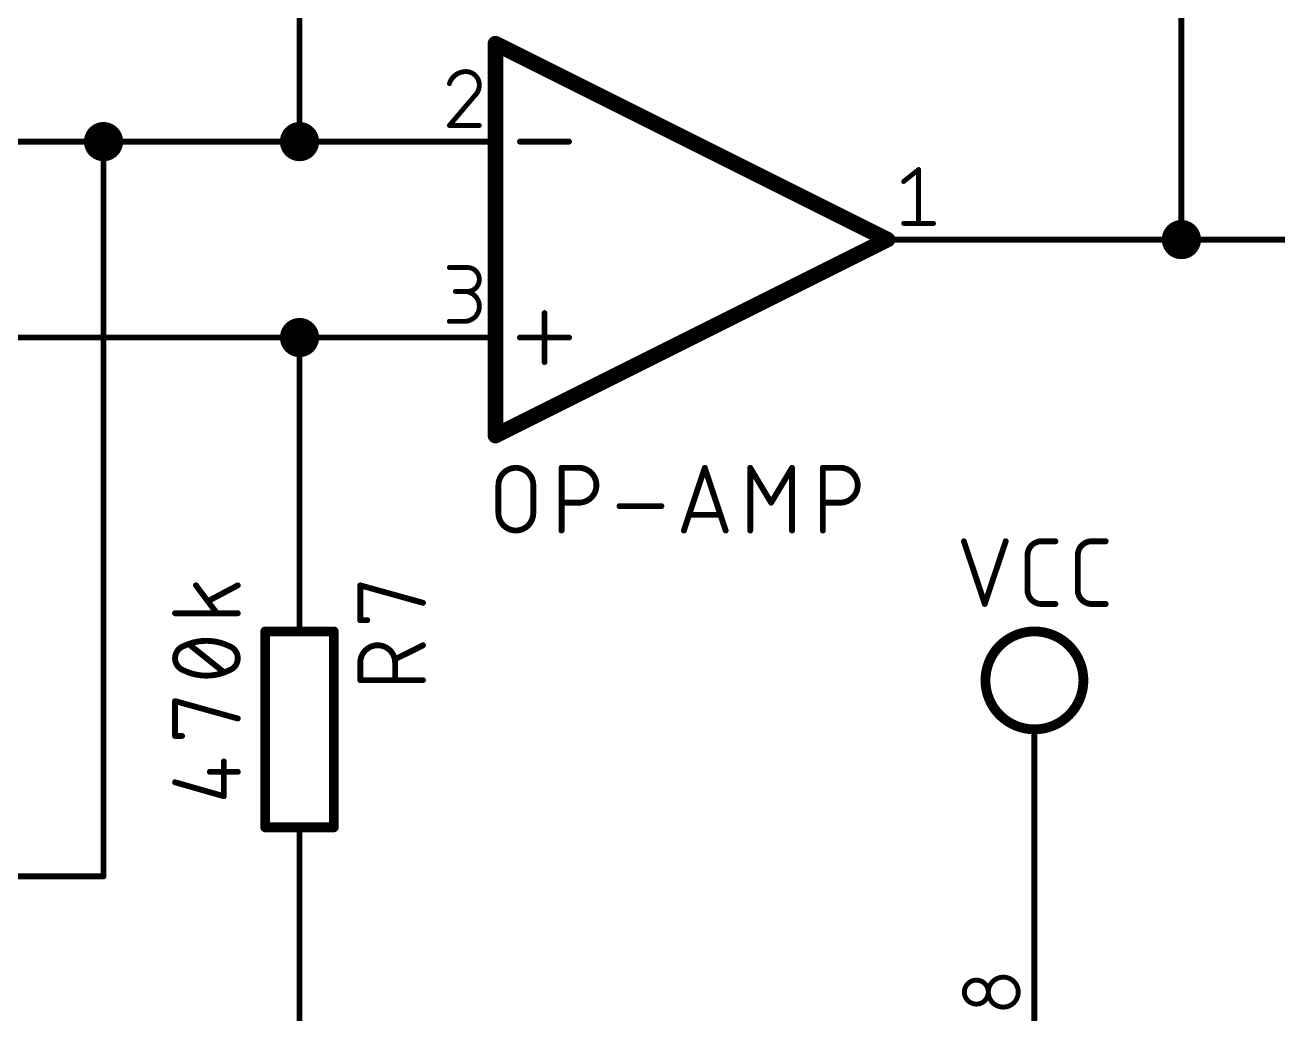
# Model space of a CAD drawing. Extents: x 5 to 171, y -44 to 47.
# Drawn here: x 57.66 to 90.13, y -16.27 to 9.37 of the extents above; entities that cross this region are included whole.
import ezdxf

# ---------------------------------------------------------------- set-up
doc = ezdxf.new("R2010")
doc.units = 0
for name, color, linetype in [('91', 122, 'CONTINUOUS'), ('94', 12, 'CONTINUOUS'), ('95', 251, 'CONTINUOUS'), ('96', 251, 'CONTINUOUS')]:
    doc.layers.add(name, color=color, linetype=linetype)

msp = doc.modelspace()

# ---------------------------------------------------------------- linework, layer by layer
at = {"layer": '91', "const_width": 0.1524}
for points in [[(64.77, 6.35), (64.77, 17.78)], [(87.63, 17.78), (87.63, 3.81)], [(59.69, 6.35), (50.8, 6.35)], [(64.77, 6.35), (59.69, 6.35)], [(59.69, -12.7), (59.69, 6.35)], [(67.31, 6.35), (64.77, 6.35)], [(87.63, 3.81), (82.55, 3.81)], [(91.44, 3.81), (87.63, 3.81)], [(54.61, 1.27), (64.77, 1.27)], [(64.77, 1.27), (67.31, 1.27)], [(64.77, -3.81), (64.77, 1.27)], [(83.82, -13.97), (83.82, -11.43)], [(54.61, -12.7), (59.69, -12.7)], [(64.77, -17.78), (64.77, -13.97)]]:
    msp.add_lwpolyline(points, dxfattribs=at)
at = {"layer": '91'}
for points, const_width in [([(59.69, 6.096, 1), (59.69, 6.604, 1), (59.69, 6.096)], 0.508), ([(64.77, 6.096, 1), (64.77, 6.604, 1), (64.77, 6.096)], 0.508), ([(59.69, 6.3881, 1), (59.69, 6.3119)], 0.0762), ([(59.7281, 6.35, 1), (59.6519, 6.35)], 0.0762), ([(59.69, 6.3119, 1), (59.69, 6.3881)], 0.0762), ([(64.77, 6.3881, 1), (64.77, 6.3119)], 0.0762), ([(64.7319, 6.35, 1), (64.8081, 6.35)], 0.0762), ([(64.77, 6.3119, 1), (64.77, 6.3881)], 0.0762), ([(67.31, 6.3119, 1), (67.31, 6.3881)], 0.0762), ([(87.63, 3.556, 1), (87.63, 4.064, 1), (87.63, 3.556)], 0.508), ([(82.55, 3.8481, 1), (82.55, 3.7719)], 0.0762), ([(87.63, 3.8481, 1), (87.63, 3.7719)], 0.0762), ([(87.5919, 3.81, 1), (87.6681, 3.81)], 0.0762), ([(87.63, 3.7719, 1), (87.63, 3.8481)], 0.0762), ([(64.77, 1.016, 1), (64.77, 1.524, 1), (64.77, 1.016)], 0.508), ([(64.77, 1.3081, 1), (64.77, 1.2319)], 0.0762), ([(64.8081, 1.27, 1), (64.7319, 1.27)], 0.0762), ([(64.77, 1.2319, 1), (64.77, 1.3081)], 0.0762), ([(67.31, 1.2319, 1), (67.31, 1.3081)], 0.0762), ([(64.7319, -3.81, 1), (64.8081, -3.81)], 0.0762), ([(83.8581, -11.43, 1), (83.7819, -11.43)], 0.0762), ([(59.6519, -12.7, 1), (59.7281, -12.7)], 0.0762), ([(59.69, -12.7381, 1), (59.69, -12.6619)], 0.0762), ([(64.8081, -13.97, 1), (64.7319, -13.97)], 0.0762), ([(83.7819, -13.97, 1), (83.8581, -13.97)], 0.0762)]:
    msp.add_lwpolyline(points, format="xyb", dxfattribs=dict(at, const_width=const_width))
at = {"layer": '94'}
for points, const_width in [([(80.01, 3.81), (69.85, 8.89)], 0.4064), ([(69.85, 8.89), (69.85, -1.27)], 0.4064), ([(67.31, 6.35), (69.85, 6.35)], 0.1524), ([(70.485, 6.35), (71.755, 6.35)], 0.1524), ([(69.85, -1.27), (80.01, 3.81)], 0.4064), ([(82.55, 3.81), (80.01, 3.81)], 0.1524), ([(71.12, 1.905), (71.12, 0.635)], 0.1524), ([(67.31, 1.27), (69.85, 1.27)], 0.1524), ([(70.485, 1.27), (71.755, 1.27)], 0.1524), ([(64.77, -3.81), (64.77, -6.35)], 0.1524), ([(63.881, -6.35), (63.881, -11.43)], 0.254), ([(63.881, -6.35), (65.659, -6.35)], 0.254), ([(65.659, -11.43), (65.659, -6.35)], 0.254), ([(83.82, -11.43), (83.82, -8.89)], 0.1524), ([(63.881, -11.43), (65.659, -11.43)], 0.254), ([(64.77, -13.97), (64.77, -11.43)], 0.1524), ([(83.82, -13.97), (83.82, -16.51)], 0.1524)]:
    msp.add_lwpolyline(points, dxfattribs=dict(at, const_width=const_width))
for points, const_width in [([(69.8954, 8.9809, 1), (69.8046, 8.7991)], 0.2032), ([(69.9516, 8.89, 1), (69.7484, 8.89)], 0.2032), ([(67.31, 6.3881, 1), (67.31, 6.3119)], 0.0762), ([(69.85, 6.3119, 1), (69.85, 6.3881)], 0.0762), ([(70.485, 6.3881, 1), (70.485, 6.3119)], 0.0762), ([(71.755, 6.3119, 1), (71.755, 6.3881)], 0.0762), ([(80.0554, 3.7191, 1), (79.9646, 3.9009)], 0.2032), ([(79.9646, 3.7191, 1), (80.0554, 3.9009)], 0.2032), ([(80.01, 3.8481, 1), (80.01, 3.7719)], 0.0762), ([(82.55, 3.7719, 1), (82.55, 3.8481)], 0.0762), ([(71.1581, 1.905, 1), (71.0819, 1.905)], 0.0762), ([(67.31, 1.3081, 1), (67.31, 1.2319)], 0.0762), ([(69.85, 1.2319, 1), (69.85, 1.3081)], 0.0762), ([(70.485, 1.3081, 1), (70.485, 1.2319)], 0.0762), ([(71.755, 1.2319, 1), (71.755, 1.3081)], 0.0762), ([(71.0819, 0.635, 1), (71.1581, 0.635)], 0.0762), ([(69.8046, -1.1791, 1), (69.8954, -1.3609)], 0.2032), ([(69.7484, -1.27, 1), (69.9516, -1.27)], 0.2032), ([(64.8081, -3.81, 1), (64.7319, -3.81)], 0.0762), ([(63.9445, -6.35, 1), (63.8175, -6.35)], 0.127), ([(63.881, -6.2865, 1), (63.881, -6.4135)], 0.127), ([(64.7319, -6.35, 1), (64.8081, -6.35)], 0.0762), ([(65.7225, -6.35, 1), (65.5955, -6.35)], 0.127), ([(65.659, -6.4135, 1), (65.659, -6.2865)], 0.127), ([(83.82, -8.89, 1), (83.82, -6.35, 1), (83.82, -8.89)], 0.254), ([(83.8581, -8.89, 1), (83.7819, -8.89)], 0.0762), ([(63.881, -11.3665, 1), (63.881, -11.4935)], 0.127), ([(63.8175, -11.43, 1), (63.9445, -11.43)], 0.127), ([(64.8081, -11.43, 1), (64.7319, -11.43)], 0.0762), ([(65.5955, -11.43, 1), (65.7225, -11.43)], 0.127), ([(65.659, -11.4935, 1), (65.659, -11.3665)], 0.127), ([(83.7819, -11.43, 1), (83.8581, -11.43)], 0.0762), ([(64.7319, -13.97, 1), (64.8081, -13.97)], 0.0762), ([(83.8581, -13.97, 1), (83.7819, -13.97)], 0.0762)]:
    msp.add_lwpolyline(points, format="xyb", dxfattribs=dict(at, const_width=const_width))
at = {"layer": '95'}
for points, const_width in [([(69.0816, 8.1661, 0.3252), (68.6548, 7.8557)], 0.127), ([(69.0816, 8.1979, 1), (69.0816, 8.1343)], 0.0635), ([(69.4309, 7.8169, 0.4142), (69.0816, 8.1661)], 0.127), ([(69.0817, 8.1344, 1), (69.0816, 8.1978)], 0.0635), ([(68.6246, 7.8654, 1), (68.685, 7.8459)], 0.0635), ([(69.3145, 7.5452, 0.2053), (69.4309, 7.8169)], 0.127), ([(69.4626, 7.8168, 1), (69.3992, 7.8169)], 0.0635), ([(69.3992, 7.8169, 1), (69.4627, 7.8169)], 0.0635), ([(69.2926, 7.5682, 1), (69.3364, 7.5222)], 0.0635), ([(69.3387, 7.5246, 1), (69.2903, 7.5658)], 0.0635), ([(68.6548, 6.8008, 1), (68.6548, 6.7374)], 0.0635), ([(68.6306, 6.7897, 1), (68.679, 6.7485)], 0.0635), ([(69.4309, 6.7374, 1), (69.4309, 6.8008)], 0.0635), ([(80.8489, 5.6261, 1), (80.7854, 5.6261)], 0.0635), ([(80.837, 5.6013, 1), (80.7973, 5.6509)], 0.0635), ([(80.4093, 5.3404, 1), (80.4489, 5.2909)], 0.0635), ([(80.4291, 4.2608, 1), (80.4291, 4.1974)], 0.0635), ([(80.7854, 4.2291, 1), (80.8489, 4.2291)], 0.0635), ([(81.2052, 4.1974, 1), (81.2052, 4.2608)], 0.0635), ([(68.6548, 3.1179, 1), (68.6548, 3.0543)], 0.0635), ([(69.1205, 3.1179, 1), (69.1205, 3.0543)], 0.0635), ([(69.1205, 2.4652, 1), (69.1205, 3.0861)], 0.127), ([(69.1205, 3.0543, 1), (69.1205, 3.1179)], 0.0635), ([(68.81, 2.497, 1), (68.81, 2.4335)], 0.0635), ([(69.0428, 2.497, 1), (69.0428, 2.4335)], 0.0635), ([(69.0428, 1.6891, 1), (69.0428, 2.4652)], 0.127), ([(69.1205, 2.497, 1), (69.1205, 2.4335)], 0.0635), ([(69.1205, 2.4335, 1), (69.1205, 2.497)], 0.0635), ([(68.6548, 1.7208, 1), (68.6548, 1.6574)], 0.0635), ([(69.0428, 1.7208, 1), (69.0428, 1.6574)], 0.0635), ([(69.0428, 1.6574, 1), (69.0428, 1.7208)], 0.0635), ([(70.8293, -2.5598, 1), (69.9262, -2.5598)], 0.1524), ([(71.6006, -2.1082, 1), (71.5244, -2.1082)], 0.0762), ([(71.5625, -2.0701, 1), (71.5625, -2.1463)], 0.0762), ([(72.0141, -3.0113, 1), (72.0141, -2.1082)], 0.1524), ([(72.0141, -2.0701, 1), (72.0141, -2.1463)], 0.0762), ([(72.0141, -2.1463, 1), (72.0141, -2.0701)], 0.0762), ([(75.3117, -2.0962, 1), (75.2394, -2.1202)], 0.0762), ([(75.3117, -2.1202, 1), (75.2394, -2.0962)], 0.0762), ([(76.4912, -2.1082, 1), (76.415, -2.1082)], 0.0762), ([(76.4858, -2.0886, 1), (76.4204, -2.1278)], 0.0762), ([(77.5749, -2.1082, 1), (77.4987, -2.1082)], 0.0762), ([(77.5695, -2.1278, 1), (77.5042, -2.0886)], 0.0762), ([(78.3742, -2.1082, 1), (78.298, -2.1082)], 0.0762), ([(78.3361, -2.0701, 1), (78.3361, -2.1463)], 0.0762), ([(78.7876, -3.0113, 1), (78.7876, -2.1082)], 0.1524), ([(78.7876, -2.0701, 1), (78.7876, -2.1463)], 0.0762), ([(78.7876, -2.1463, 1), (78.7876, -2.0701)], 0.0762), ([(69.9643, -2.5598, 1), (69.8881, -2.5598)], 0.0762), ([(69.8881, -2.5598, 1), (69.9643, -2.5598)], 0.0762), ([(70.8674, -2.5598, 1), (70.7912, -2.5598)], 0.0762), ([(70.7912, -2.5598, 1), (70.8674, -2.5598)], 0.0762), ([(69.9262, -3.2822, 1), (70.8293, -3.2822)], 0.1524), ([(69.9643, -3.2822, 1), (69.8881, -3.2822)], 0.0762), ([(69.8881, -3.2822, 1), (69.9643, -3.2822)], 0.0762), ([(70.8674, -3.2822, 1), (70.7912, -3.2822)], 0.0762), ([(70.7912, -3.2822, 1), (70.8674, -3.2822)], 0.0762), ([(71.5625, -2.9732, 1), (71.5625, -3.0494)], 0.0762), ([(72.0141, -2.9732, 1), (72.0141, -3.0494)], 0.0762), ([(72.0141, -3.0494, 1), (72.0141, -2.9732)], 0.0762), ([(73.0663, -3.0635, 1), (73.0663, -3.1397)], 0.0762), ([(74.1501, -3.1397, 1), (74.1501, -3.0635)], 0.0762), ([(76.9623, -2.9917, 1), (77.0276, -3.0309)], 0.0762), ([(76.9623, -3.0309, 1), (77.0276, -2.9917)], 0.0762), ([(78.3361, -2.9732, 1), (78.3361, -3.0494)], 0.0762), ([(78.7876, -2.9732, 1), (78.7876, -3.0494)], 0.0762), ([(78.7876, -3.0494, 1), (78.7876, -2.9732)], 0.0762), ([(74.8691, -3.2893, 1), (74.8691, -3.3655)], 0.0762), ([(75.6819, -3.3655, 1), (75.6819, -3.2893)], 0.0762), ([(71.5244, -3.7338, 1), (71.6006, -3.7338)], 0.0762), ([(74.6975, -3.7218, 1), (74.7698, -3.7458)], 0.0762), ([(75.7813, -3.7458, 1), (75.8536, -3.7218)], 0.0762), ([(76.415, -3.7338, 1), (76.4912, -3.7338)], 0.0762), ([(77.4987, -3.7338, 1), (77.5749, -3.7338)], 0.0762), ([(78.298, -3.7338, 1), (78.3742, -3.7338)], 0.0762), ([(66.3829, -5.1562, 1), (66.3067, -5.1562)], 0.0762), ([(66.355, -5.1195, 1), (66.3346, -5.1929)], 0.0762), ([(67.9602, -5.6445, 1), (67.9806, -5.571)], 0.0762), ([(66.3448, -6.0212, 1), (66.3448, -6.0974)], 0.0762), ([(66.3067, -6.0593, 1), (66.3829, -6.0593)], 0.0762), ([(66.5254, -6.0974, 1), (66.5254, -6.0212)], 0.0762), ([(67.2479, -7.1617, 1), (66.3448, -7.1617)], 0.1524), ([(67.9874, -6.7442, 1), (67.9534, -6.6761)], 0.0762), ([(66.3829, -7.1617, 1), (66.3067, -7.1617)], 0.0762), ([(66.3067, -7.1617, 1), (66.3829, -7.1617)], 0.0762), ([(67.2309, -7.0373, 1), (67.265, -7.1055)], 0.0762), ([(67.286, -7.1617, 1), (67.2098, -7.1617)], 0.0762), ([(67.2098, -7.1617, 1), (67.286, -7.1617)], 0.0762), ([(66.3448, -7.5752, 1), (66.3448, -7.6514)], 0.0762), ([(66.3067, -7.6133, 1), (66.3829, -7.6133)], 0.0762), ([(67.2098, -7.6133, 1), (67.286, -7.6133)], 0.0762), ([(67.9704, -7.6514, 1), (67.9704, -7.5752)], 0.0762), ([(83.0128, -15.3148, 1), (83.0128, -16.0909)], 0.127), ([(83.0128, -15.283, 1), (83.0128, -15.3465)], 0.0635), ([(83.0128, -16.0909, 1), (83.0128, -15.3148)], 0.127), ([(83.0128, -15.3465, 1), (83.0128, -15.283)], 0.0635), ([(82.3143, -15.3924, 1), (82.3143, -16.0133)], 0.127), ([(82.3143, -15.3606, 1), (82.3143, -15.4242)], 0.0635), ([(82.3143, -16.0133, 1), (82.3143, -15.3924)], 0.127), ([(82.3143, -15.4241, 1), (82.3143, -15.3606)], 0.0635), ([(82.3143, -15.9815, 1), (82.3143, -16.045)], 0.0635), ([(82.3143, -16.045, 1), (82.3143, -15.9815)], 0.0635), ([(83.0128, -16.0591, 1), (83.0128, -16.1226)], 0.0635), ([(83.0128, -16.1227, 1), (83.0128, -16.0592)], 0.0635)]:
    msp.add_lwpolyline(points, format="xyb", dxfattribs=dict(at, const_width=const_width))
for points, const_width in [([(69.3145, 7.5452), (68.6548, 6.7691)], 0.127), ([(68.6548, 6.7691), (69.4309, 6.7691)], 0.127), ([(80.4291, 5.3157), (80.8172, 5.6261)], 0.127), ([(80.8172, 5.6261), (80.8172, 4.2291)], 0.127), ([(80.4291, 4.2291), (81.2052, 4.2291)], 0.127), ([(68.6548, 3.0861), (69.1205, 3.0861)], 0.127), ([(69.1205, 2.4652), (68.81, 2.4652)], 0.127), ([(68.6548, 1.6891), (69.0428, 1.6891)], 0.127), ([(71.5625, -3.7338), (71.5625, -2.1082)], 0.1524), ([(71.5625, -2.1082), (72.0141, -2.1082)], 0.1524), ([(74.7337, -3.7338), (75.2755, -2.1082)], 0.1524), ([(75.2755, -2.1082), (75.8174, -3.7338)], 0.1524), ([(76.4531, -3.7338), (76.4531, -2.1082)], 0.1524), ([(76.4531, -2.1082), (76.995, -3.0113)], 0.1524), ([(76.995, -3.0113), (77.5368, -2.1082)], 0.1524), ([(77.5368, -2.1082), (77.5368, -3.7338)], 0.1524), ([(78.3361, -3.7338), (78.3361, -2.1082)], 0.1524), ([(78.3361, -2.1082), (78.7876, -2.1082)], 0.1524), ([(69.9262, -3.2822), (69.9262, -2.5598)], 0.1524), ([(70.8293, -2.5598), (70.8293, -3.2822)], 0.1524), ([(72.0141, -3.0113), (71.5625, -3.0113)], 0.1524), ([(73.0663, -3.1016), (74.1501, -3.1016)], 0.1524), ([(78.7876, -3.0113), (78.3361, -3.0113)], 0.1524), ([(75.6819, -3.3274), (74.8691, -3.3274)], 0.1524), ([(66.3448, -6.0593), (66.3448, -5.1562)], 0.1524), ([(66.3448, -5.1562), (67.9704, -5.6078)], 0.1524), ([(66.5254, -6.0593), (66.3448, -6.0593)], 0.1524), ([(67.9704, -6.7102), (67.2479, -7.0714)], 0.1524), ([(66.3448, -7.6133), (66.3448, -7.1617)], 0.1524), ([(67.2479, -7.1617), (67.2479, -7.6133)], 0.1524), ([(67.9704, -7.6133), (66.3448, -7.6133)], 0.1524)]:
    msp.add_lwpolyline(points, dxfattribs=dict(at, const_width=const_width))
at = {"layer": '96', "const_width": 0.1524}
for points in [[(81.9912, -4.0132), (82.5331, -5.6388)], [(82.5331, -5.6388), (83.0749, -4.0132)], [(84.0019, -4.0132), (84.3632, -4.0132)], [(85.3045, -4.0132), (85.6658, -4.0132)], [(83.6407, -5.2776), (83.6407, -4.3744)], [(84.9433, -5.2776), (84.9433, -4.3744)], [(62.0861, -5.1562), (62.6279, -5.8787)], [(63.1698, -5.1562), (62.4022, -5.5626)], [(63.1698, -5.8787), (61.5442, -5.8787)], [(84.3632, -5.6388), (84.0019, -5.6388)], [(85.6658, -5.6388), (85.3045, -5.6388)], [(62.8086, -7.4066), (61.9054, -6.6841)], [(61.5442, -9.06), (61.5442, -8.1569)], [(61.5442, -8.1569), (63.1698, -8.6085)], [(61.7248, -9.06), (61.5442, -9.06)], [(62.8086, -10.6231), (62.8086, -9.72)], [(62.4473, -9.991), (63.1698, -9.991)], [(61.5442, -10.2619), (62.8086, -10.6231)]]:
    msp.add_lwpolyline(points, dxfattribs=at)
at = {"layer": '96'}
for points, const_width in [([(82.0273, -4.0012, 1), (81.9551, -4.0252)], 0.0762), ([(83.1111, -4.0252, 1), (83.0388, -4.0012)], 0.0762), ([(84.0019, -4.0132, 0.4142), (83.6407, -4.3744)], 0.1524), ([(84.0019, -3.9751, 1), (84.0019, -4.0513)], 0.0762), ([(84.0019, -4.0513, 1), (84.0019, -3.9751)], 0.0762), ([(84.3632, -4.0513, 1), (84.3632, -3.9751)], 0.0762), ([(85.3045, -4.0132, 0.4142), (84.9433, -4.3744)], 0.1524), ([(85.3045, -3.9751, 1), (85.3045, -4.0513)], 0.0762), ([(85.3045, -4.0513, 1), (85.3045, -3.9751)], 0.0762), ([(85.6658, -4.0513, 1), (85.6658, -3.9751)], 0.0762), ([(83.6788, -4.3744, 1), (83.6026, -4.3744)], 0.0762), ([(83.6026, -4.3744, 1), (83.6788, -4.3744)], 0.0762), ([(84.9814, -4.3744, 1), (84.9052, -4.3744)], 0.0762), ([(84.9052, -4.3744, 1), (84.9814, -4.3744)], 0.0762), ([(62.1165, -5.1333, 1), (62.0556, -5.1791)], 0.0762), ([(63.1876, -5.1899, 1), (63.152, -5.1225)], 0.0762), ([(62.3843, -5.5289, 1), (62.42, -5.5963)], 0.0762), ([(83.6407, -5.2776, 0.4142), (84.0019, -5.6388)], 0.1524), ([(83.6788, -5.2776, 1), (83.6026, -5.2776)], 0.0762), ([(83.6026, -5.2776, 1), (83.6788, -5.2776)], 0.0762), ([(84.9433, -5.2776, 0.4142), (85.3045, -5.6388)], 0.1524), ([(84.9814, -5.2776, 1), (84.9052, -5.2776)], 0.0762), ([(84.9052, -5.2776, 1), (84.9814, -5.2776)], 0.0762), ([(61.5442, -5.8406, 1), (61.5442, -5.9168)], 0.0762), ([(62.5975, -5.9015, 1), (62.6584, -5.8558)], 0.0762), ([(63.1698, -5.9168, 1), (63.1698, -5.8406)], 0.0762), ([(82.4969, -5.6268, 1), (82.5692, -5.6508)], 0.0762), ([(82.4969, -5.6508, 1), (82.5692, -5.6268)], 0.0762), ([(84.0019, -5.6007, 1), (84.0019, -5.6769)], 0.0762), ([(84.0019, -5.6769, 1), (84.0019, -5.6007)], 0.0762), ([(84.3632, -5.6769, 1), (84.3632, -5.6007)], 0.0762), ([(85.3045, -5.6007, 1), (85.3045, -5.6769)], 0.0762), ([(85.3045, -5.6769, 1), (85.3045, -5.6007)], 0.0762), ([(85.6658, -5.6769, 1), (85.6658, -5.6007)], 0.0762), ([(61.77, -6.7293, 0.3205), (61.5442, -7.0453)], 0.1524), ([(62.357, -6.5938, 0.1139), (61.77, -6.7293)], 0.1524), ([(61.7533, -6.695, 1), (61.7867, -6.7635)], 0.0762), ([(61.7823, -6.7653, 1), (61.7576, -6.6932)], 0.0762), ([(61.9292, -6.6543, 1), (61.8816, -6.7138)], 0.0762), ([(62.944, -6.7293, 0.1139), (62.357, -6.5938)], 0.1524), ([(62.357, -6.5557, 1), (62.357, -6.6319)], 0.0762), ([(62.357, -6.6319, 1), (62.357, -6.5557)], 0.0762), ([(62.9564, -6.6932, 1), (62.9317, -6.7653)], 0.0762), ([(63.1698, -7.0453, 0.3205), (62.944, -6.7293)], 0.1524), ([(62.9273, -6.7635, 1), (62.9607, -6.695)], 0.0762), ([(61.5442, -7.0453, 0.3205), (61.77, -7.3614)], 0.1524), ([(61.5823, -7.0453, 1), (61.5061, -7.0453)], 0.0762), ([(61.5061, -7.0453, 1), (61.5823, -7.0453)], 0.0762), ([(62.944, -7.3614, 0.3205), (63.1698, -7.0453)], 0.1524), ([(63.2079, -7.0453, 1), (63.1317, -7.0453)], 0.0762), ([(63.1317, -7.0453, 1), (63.2079, -7.0453)], 0.0762), ([(61.77, -7.3614, 0.1139), (62.357, -7.4969)], 0.1524), ([(61.7867, -7.3272, 1), (61.7533, -7.3957)], 0.0762), ([(61.7576, -7.3975, 1), (61.7823, -7.3254)], 0.0762), ([(62.357, -7.4969, 0.1139), (62.944, -7.3614)], 0.1524), ([(62.357, -7.4588, 1), (62.357, -7.535)], 0.0762), ([(62.357, -7.535, 1), (62.357, -7.4588)], 0.0762), ([(62.7848, -7.4363, 1), (62.8324, -7.3768)], 0.0762), ([(62.9317, -7.3254, 1), (62.9564, -7.3975)], 0.0762), ([(62.9607, -7.3957, 1), (62.9273, -7.3272)], 0.0762), ([(61.5823, -8.1569, 1), (61.5061, -8.1569)], 0.0762), ([(61.5544, -8.1202, 1), (61.534, -8.1936)], 0.0762), ([(63.1596, -8.6452, 1), (63.18, -8.5718)], 0.0762), ([(61.5442, -9.0219, 1), (61.5442, -9.0981)], 0.0762), ([(61.5061, -9.06, 1), (61.5823, -9.06)], 0.0762), ([(61.7248, -9.0981, 1), (61.7248, -9.0219)], 0.0762), ([(62.8467, -9.72, 1), (62.7705, -9.72)], 0.0762), ([(62.4473, -9.9529, 1), (62.4473, -10.0291)], 0.0762), ([(63.1698, -10.0291, 1), (63.1698, -9.9529)], 0.0762), ([(61.5547, -10.2253, 1), (61.5337, -10.2985)], 0.0762), ([(62.7705, -10.6231, 1), (62.8467, -10.6231)], 0.0762), ([(62.7981, -10.6598, 1), (62.819, -10.5865)], 0.0762)]:
    msp.add_lwpolyline(points, format="xyb", dxfattribs=dict(at, const_width=const_width))

doc.saveas('drawing.dxf')
